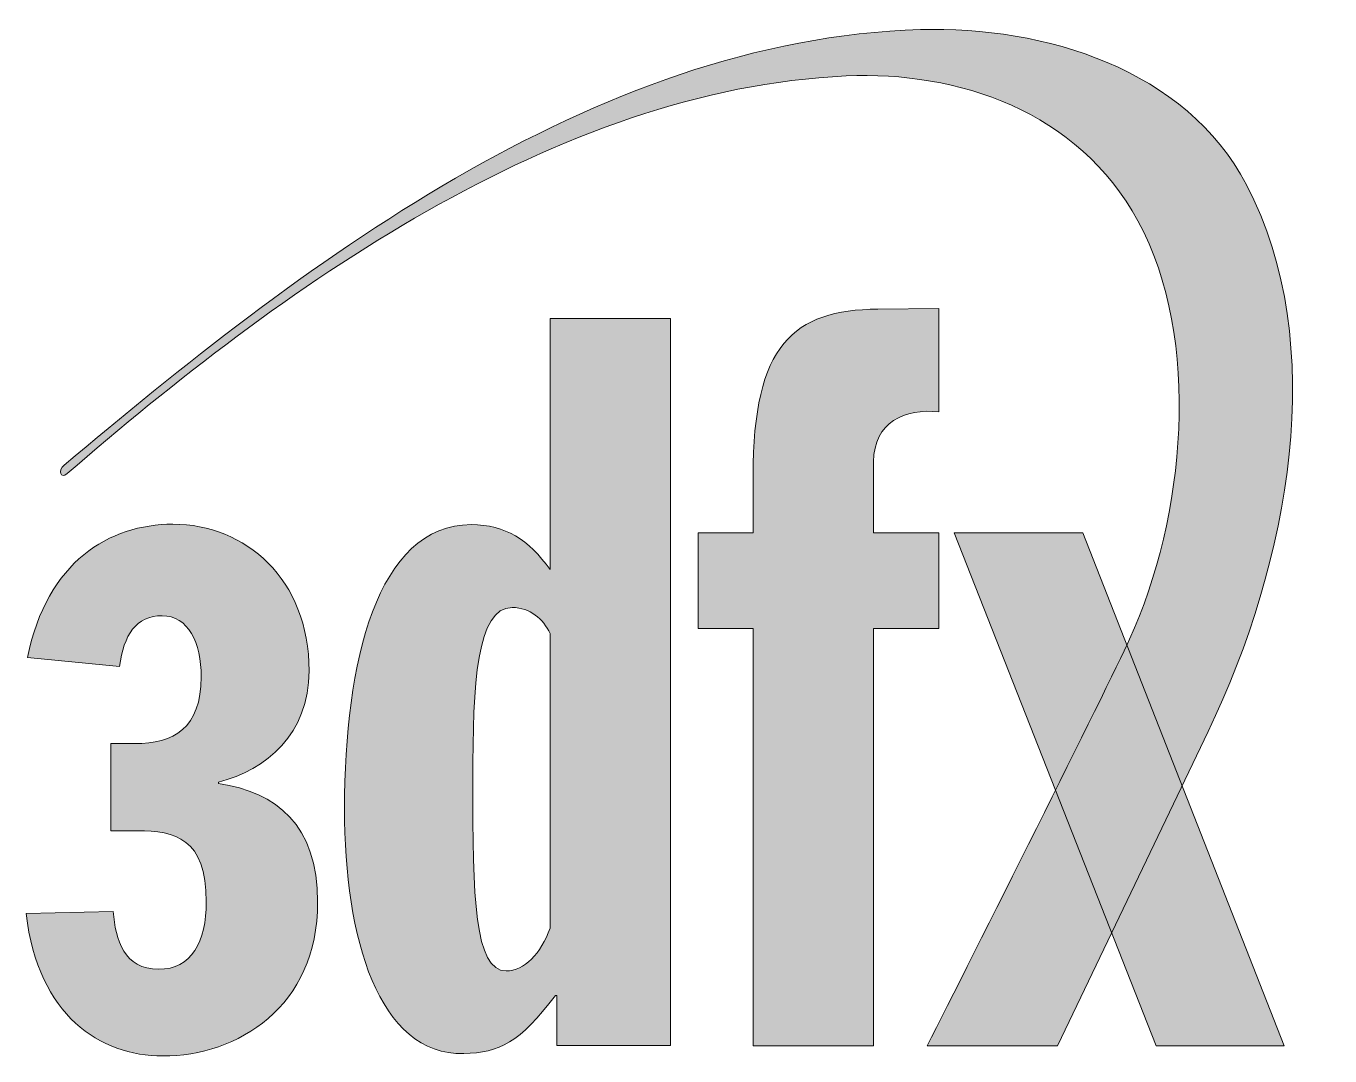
# Model space of a CAD drawing. Extents: x 0.4 to 15.7, y 0.4 to 12.5.
import ezdxf

# ---------------------------------------------------------------- set-up
doc = ezdxf.new("R2010")
doc.units = 0
doc.header["$MEASUREMENT"] = 0
doc.layers.add('svg4495', color=7, linetype='Continuous', lineweight=0)

msp = doc.modelspace()

# ---------------------------------------------------------------- hatches: boundary and pattern name
at = {"layer": 'svg4495', "true_color": 0xdc7900, "transparency": 33554687}
h = msp.add_hatch(color=32, dxfattribs=at)
edge = h.paths.add_edge_path()
edge.add_spline(control_points=[(12.491, 0.482), (12.491, 0.482), (14.262, 4.177), (14.262, 4.177), (15.22, 6.176), (15.694, 8.736), (14.713, 10.609), (13.999, 11.971), (12.339, 12.477), (10.88, 12.435), (7.011, 12.324), (3.519, 9.589), (0.811, 7.313), (0.728, 7.244), (0.773, 7.15), (0.844, 7.212), (3.329, 9.361), (6.588, 11.737), (10.006, 11.89), (11.319, 11.949), (12.731, 11.479), (13.437, 10.185), (14.192, 8.799), (13.991, 6.692), (13.338, 5.264), (13.073, 4.684), (11.477, 1.505), (10.959, 0.482), (10.959, 0.482), (12.491, 0.482), (12.491, 0.482), (12.491, 0.482), (12.491, 0.482), (12.491, 0.482)], knot_values=[0, 0, 0, 0, 1, 1, 1, 2, 2, 2, 3, 3, 3, 4, 4, 4, 5, 5, 5, 6, 6, 6, 7, 7, 7, 8, 8, 8, 9, 9, 9, 10, 10, 10, 11, 11, 11, 11], degree=3, periodic=0)
at = {"layer": 'svg4495', "true_color": 0x000000, "transparency": 33554687}
h = msp.add_hatch(color=18, dxfattribs=at)
edge = h.paths.add_edge_path()
edge.add_spline(control_points=[(6.079, 5.637), (6.288, 5.637), (6.445, 5.504), (6.524, 5.331), (6.524, 5.331), (6.524, 1.867), (6.524, 1.867), (6.419, 1.562), (6.219, 1.363), (6.009, 1.363), (5.633, 1.363), (5.615, 2.226), (5.615, 3.606), (5.615, 4.747), (5.659, 5.637), (6.079, 5.637)], knot_values=[0, 0, 0, 0, 1, 1, 1, 2, 2, 2, 3, 3, 3, 4, 4, 4, 5, 5, 5, 5], degree=3, periodic=0)
edge = h.paths.add_edge_path()
edge.add_spline(control_points=[(11.275, 6.515), (11.275, 6.515), (13.649, 0.483), (13.649, 0.483), (13.649, 0.483), (15.155, 0.483), (15.155, 0.483), (15.155, 0.483), (12.789, 6.515), (12.789, 6.515), (12.789, 6.515), (11.275, 6.515), (11.275, 6.515)], knot_values=[0, 0, 0, 0, 1, 1, 1, 2, 2, 2, 3, 3, 3, 4, 4, 4, 4], degree=3, periodic=0)
edge = h.paths.add_edge_path()
edge.add_spline(control_points=[(2.089, 6.617), (1.344, 6.617), (0.608, 6.182), (0.379, 5.049), (0.379, 5.049), (1.461, 4.943), (1.461, 4.943), (1.511, 5.314), (1.655, 5.541), (1.963, 5.541), (2.266, 5.541), (2.422, 5.224), (2.422, 4.822), (2.422, 4.216), (2.097, 4.037), (1.639, 4.037), (1.639, 4.037), (1.357, 4.037), (1.357, 4.037), (1.357, 4.037), (1.357, 3.012), (1.357, 3.012), (1.357, 3.012), (1.675, 3.012), (1.675, 3.012), (2.111, 3.012), (2.481, 2.926), (2.481, 2.174), (2.481, 1.704), (2.307, 1.382), (1.92, 1.382), (1.514, 1.382), (1.413, 1.725), (1.388, 2.063), (1.388, 2.063), (0.362, 2.036), (0.362, 2.036), (0.507, 0.834), (1.233, 0.362), (1.969, 0.362), (2.849, 0.362), (3.791, 0.936), (3.791, 2.174), (3.791, 3.08), (3.307, 3.465), (2.624, 3.567), (2.624, 3.567), (2.624, 3.584), (2.624, 3.584), (3.187, 3.721), (3.69, 4.156), (3.69, 4.891), (3.69, 5.975), (2.941, 6.617), (2.089, 6.617)], knot_values=[0, 0, 0, 0, 1, 1, 1, 2, 2, 2, 3, 3, 3, 4, 4, 4, 5, 5, 5, 6, 6, 6, 7, 7, 7, 8, 8, 8, 9, 9, 9, 10, 10, 10, 11, 11, 11, 12, 12, 12, 13, 13, 13, 14, 14, 14, 15, 15, 15, 16, 16, 16, 17, 17, 17, 18, 18, 18, 18], degree=3, periodic=0)
edge = h.paths.add_edge_path()
edge.add_spline(control_points=[(6.524, 9.037), (6.524, 9.037), (6.524, 6.085), (6.524, 6.085), (6.27, 6.433), (6, 6.612), (5.598, 6.612), (4.487, 6.612), (4.107, 4.989), (4.107, 3.271), (4.107, 1.746), (4.504, 0.371), (5.509, 0.39), (5.929, 0.399), (6.166, 0.52), (6.586, 1.073), (6.586, 1.073), (6.603, 1.073), (6.603, 1.073), (6.603, 1.073), (6.603, 0.485), (6.603, 0.485), (6.603, 0.485), (7.94, 0.485), (7.94, 0.485), (7.94, 0.485), (7.94, 9.037), (7.94, 9.037), (7.94, 9.037), (6.524, 9.037), (6.524, 9.037)], knot_values=[0, 0, 0, 0, 1, 1, 1, 2, 2, 2, 3, 3, 3, 4, 4, 4, 5, 5, 5, 6, 6, 6, 7, 7, 7, 8, 8, 8, 9, 9, 9, 10, 10, 10, 10], degree=3, periodic=0)
edge = h.paths.add_edge_path()
edge.add_spline(control_points=[(11.095, 9.153), (11.095, 9.153), (10.379, 9.147), (10.379, 9.147), (9.384, 9.138), (8.911, 8.728), (8.911, 7.188), (8.911, 7.188), (8.911, 6.515), (8.911, 6.515), (8.911, 6.515), (8.264, 6.515), (8.264, 6.515), (8.264, 6.515), (8.264, 5.389), (8.264, 5.389), (8.264, 5.389), (8.911, 5.389), (8.911, 5.389), (8.911, 5.389), (8.911, 0.483), (8.911, 0.483), (8.911, 0.483), (10.328, 0.483), (10.328, 0.483), (10.328, 0.483), (10.328, 5.389), (10.328, 5.389), (10.328, 5.389), (11.095, 5.389), (11.095, 5.389), (11.095, 5.389), (11.095, 6.515), (11.095, 6.515), (11.095, 6.515), (10.328, 6.515), (10.328, 6.515), (10.328, 6.515), (10.328, 7.352), (10.328, 7.352), (10.328, 7.821), (10.7, 7.981), (11.095, 7.939), (11.095, 7.939), (11.095, 9.153), (11.095, 9.153)], knot_values=[0, 0, 0, 0, 1, 1, 1, 2, 2, 2, 3, 3, 3, 4, 4, 4, 5, 5, 5, 6, 6, 6, 7, 7, 7, 8, 8, 8, 9, 9, 9, 10, 10, 10, 11, 11, 11, 12, 12, 12, 13, 13, 13, 14, 14, 14, 15, 15, 15, 15], degree=3, periodic=0)

# ---------------------------------------------------------------- linework, layer by layer
at = {"layer": 'svg4495'}
for points, knots in [([(12.491, 0.482), (12.491, 0.482), (14.262, 4.177), (14.262, 4.177), (15.22, 6.176), (15.694, 8.736), (14.713, 10.609), (13.999, 11.971), (12.339, 12.477), (10.88, 12.435), (7.011, 12.324), (3.519, 9.589), (0.811, 7.313), (0.728, 7.244), (0.773, 7.15), (0.844, 7.212), (3.329, 9.361), (6.588, 11.737), (10.006, 11.89), (11.319, 11.949), (12.731, 11.479), (13.437, 10.185), (14.192, 8.799), (13.991, 6.692), (13.338, 5.264), (13.073, 4.684), (11.477, 1.505), (10.959, 0.482), (10.959, 0.482), (12.491, 0.482), (12.491, 0.482), (12.491, 0.482), (12.491, 0.482), (12.491, 0.482)], [0, 0, 0, 0, 1, 1, 1, 2, 2, 2, 3, 3, 3, 4, 4, 4, 5, 5, 5, 6, 6, 6, 7, 7, 7, 8, 8, 8, 9, 9, 9, 10, 10, 10, 11, 11, 11, 11]), ([(11.095, 9.153), (11.095, 9.153), (10.379, 9.147), (10.379, 9.147), (9.384, 9.138), (8.911, 8.728), (8.911, 7.188), (8.911, 7.188), (8.911, 6.515), (8.911, 6.515), (8.911, 6.515), (8.264, 6.515), (8.264, 6.515), (8.264, 6.515), (8.264, 5.389), (8.264, 5.389), (8.264, 5.389), (8.911, 5.389), (8.911, 5.389), (8.911, 5.389), (8.911, 0.483), (8.911, 0.483), (8.911, 0.483), (10.328, 0.483), (10.328, 0.483), (10.328, 0.483), (10.328, 5.389), (10.328, 5.389), (10.328, 5.389), (11.095, 5.389), (11.095, 5.389), (11.095, 5.389), (11.095, 6.515), (11.095, 6.515), (11.095, 6.515), (10.328, 6.515), (10.328, 6.515), (10.328, 6.515), (10.328, 7.352), (10.328, 7.352), (10.328, 7.821), (10.7, 7.981), (11.095, 7.939), (11.095, 7.939), (11.095, 9.153), (11.095, 9.153)], [0, 0, 0, 0, 1, 1, 1, 2, 2, 2, 3, 3, 3, 4, 4, 4, 5, 5, 5, 6, 6, 6, 7, 7, 7, 8, 8, 8, 9, 9, 9, 10, 10, 10, 11, 11, 11, 12, 12, 12, 13, 13, 13, 14, 14, 14, 15, 15, 15, 15]), ([(6.524, 9.037), (6.524, 9.037), (6.524, 6.085), (6.524, 6.085), (6.27, 6.433), (6, 6.612), (5.598, 6.612), (4.487, 6.612), (4.107, 4.989), (4.107, 3.271), (4.107, 1.746), (4.504, 0.371), (5.509, 0.39), (5.929, 0.399), (6.166, 0.52), (6.586, 1.073), (6.586, 1.073), (6.603, 1.073), (6.603, 1.073), (6.603, 1.073), (6.603, 0.485), (6.603, 0.485), (6.603, 0.485), (7.94, 0.485), (7.94, 0.485), (7.94, 0.485), (7.94, 9.037), (7.94, 9.037), (7.94, 9.037), (6.524, 9.037), (6.524, 9.037)], [0, 0, 0, 0, 1, 1, 1, 2, 2, 2, 3, 3, 3, 4, 4, 4, 5, 5, 5, 6, 6, 6, 7, 7, 7, 8, 8, 8, 9, 9, 9, 10, 10, 10, 10]), ([(2.089, 6.617), (1.344, 6.617), (0.608, 6.182), (0.379, 5.049), (0.379, 5.049), (1.461, 4.943), (1.461, 4.943), (1.511, 5.314), (1.655, 5.541), (1.963, 5.541), (2.266, 5.541), (2.422, 5.224), (2.422, 4.822), (2.422, 4.216), (2.097, 4.037), (1.639, 4.037), (1.639, 4.037), (1.357, 4.037), (1.357, 4.037), (1.357, 4.037), (1.357, 3.012), (1.357, 3.012), (1.357, 3.012), (1.675, 3.012), (1.675, 3.012), (2.111, 3.012), (2.481, 2.926), (2.481, 2.174), (2.481, 1.704), (2.307, 1.382), (1.92, 1.382), (1.514, 1.382), (1.413, 1.725), (1.388, 2.063), (1.388, 2.063), (0.362, 2.036), (0.362, 2.036), (0.507, 0.834), (1.233, 0.362), (1.969, 0.362), (2.849, 0.362), (3.791, 0.936), (3.791, 2.174), (3.791, 3.08), (3.307, 3.465), (2.624, 3.567), (2.624, 3.567), (2.624, 3.584), (2.624, 3.584), (3.187, 3.721), (3.69, 4.156), (3.69, 4.891), (3.69, 5.975), (2.941, 6.617), (2.089, 6.617)], [0, 0, 0, 0, 1, 1, 1, 2, 2, 2, 3, 3, 3, 4, 4, 4, 5, 5, 5, 6, 6, 6, 7, 7, 7, 8, 8, 8, 9, 9, 9, 10, 10, 10, 11, 11, 11, 12, 12, 12, 13, 13, 13, 14, 14, 14, 15, 15, 15, 16, 16, 16, 17, 17, 17, 18, 18, 18, 18]), ([(11.275, 6.515), (11.275, 6.515), (13.649, 0.483), (13.649, 0.483), (13.649, 0.483), (15.155, 0.483), (15.155, 0.483), (15.155, 0.483), (12.789, 6.515), (12.789, 6.515), (12.789, 6.515), (11.275, 6.515), (11.275, 6.515)], [0, 0, 0, 0, 1, 1, 1, 2, 2, 2, 3, 3, 3, 4, 4, 4, 4]), ([(6.079, 5.637), (6.288, 5.637), (6.445, 5.504), (6.524, 5.331), (6.524, 5.331), (6.524, 1.867), (6.524, 1.867), (6.419, 1.562), (6.219, 1.363), (6.009, 1.363), (5.633, 1.363), (5.615, 2.226), (5.615, 3.606), (5.615, 4.747), (5.659, 5.637), (6.079, 5.637)], [0, 0, 0, 0, 1, 1, 1, 2, 2, 2, 3, 3, 3, 4, 4, 4, 5, 5, 5, 5])]:
    msp.add_open_spline(points, degree=3, knots=knots, dxfattribs=at)

doc.saveas('drawing.dxf')
